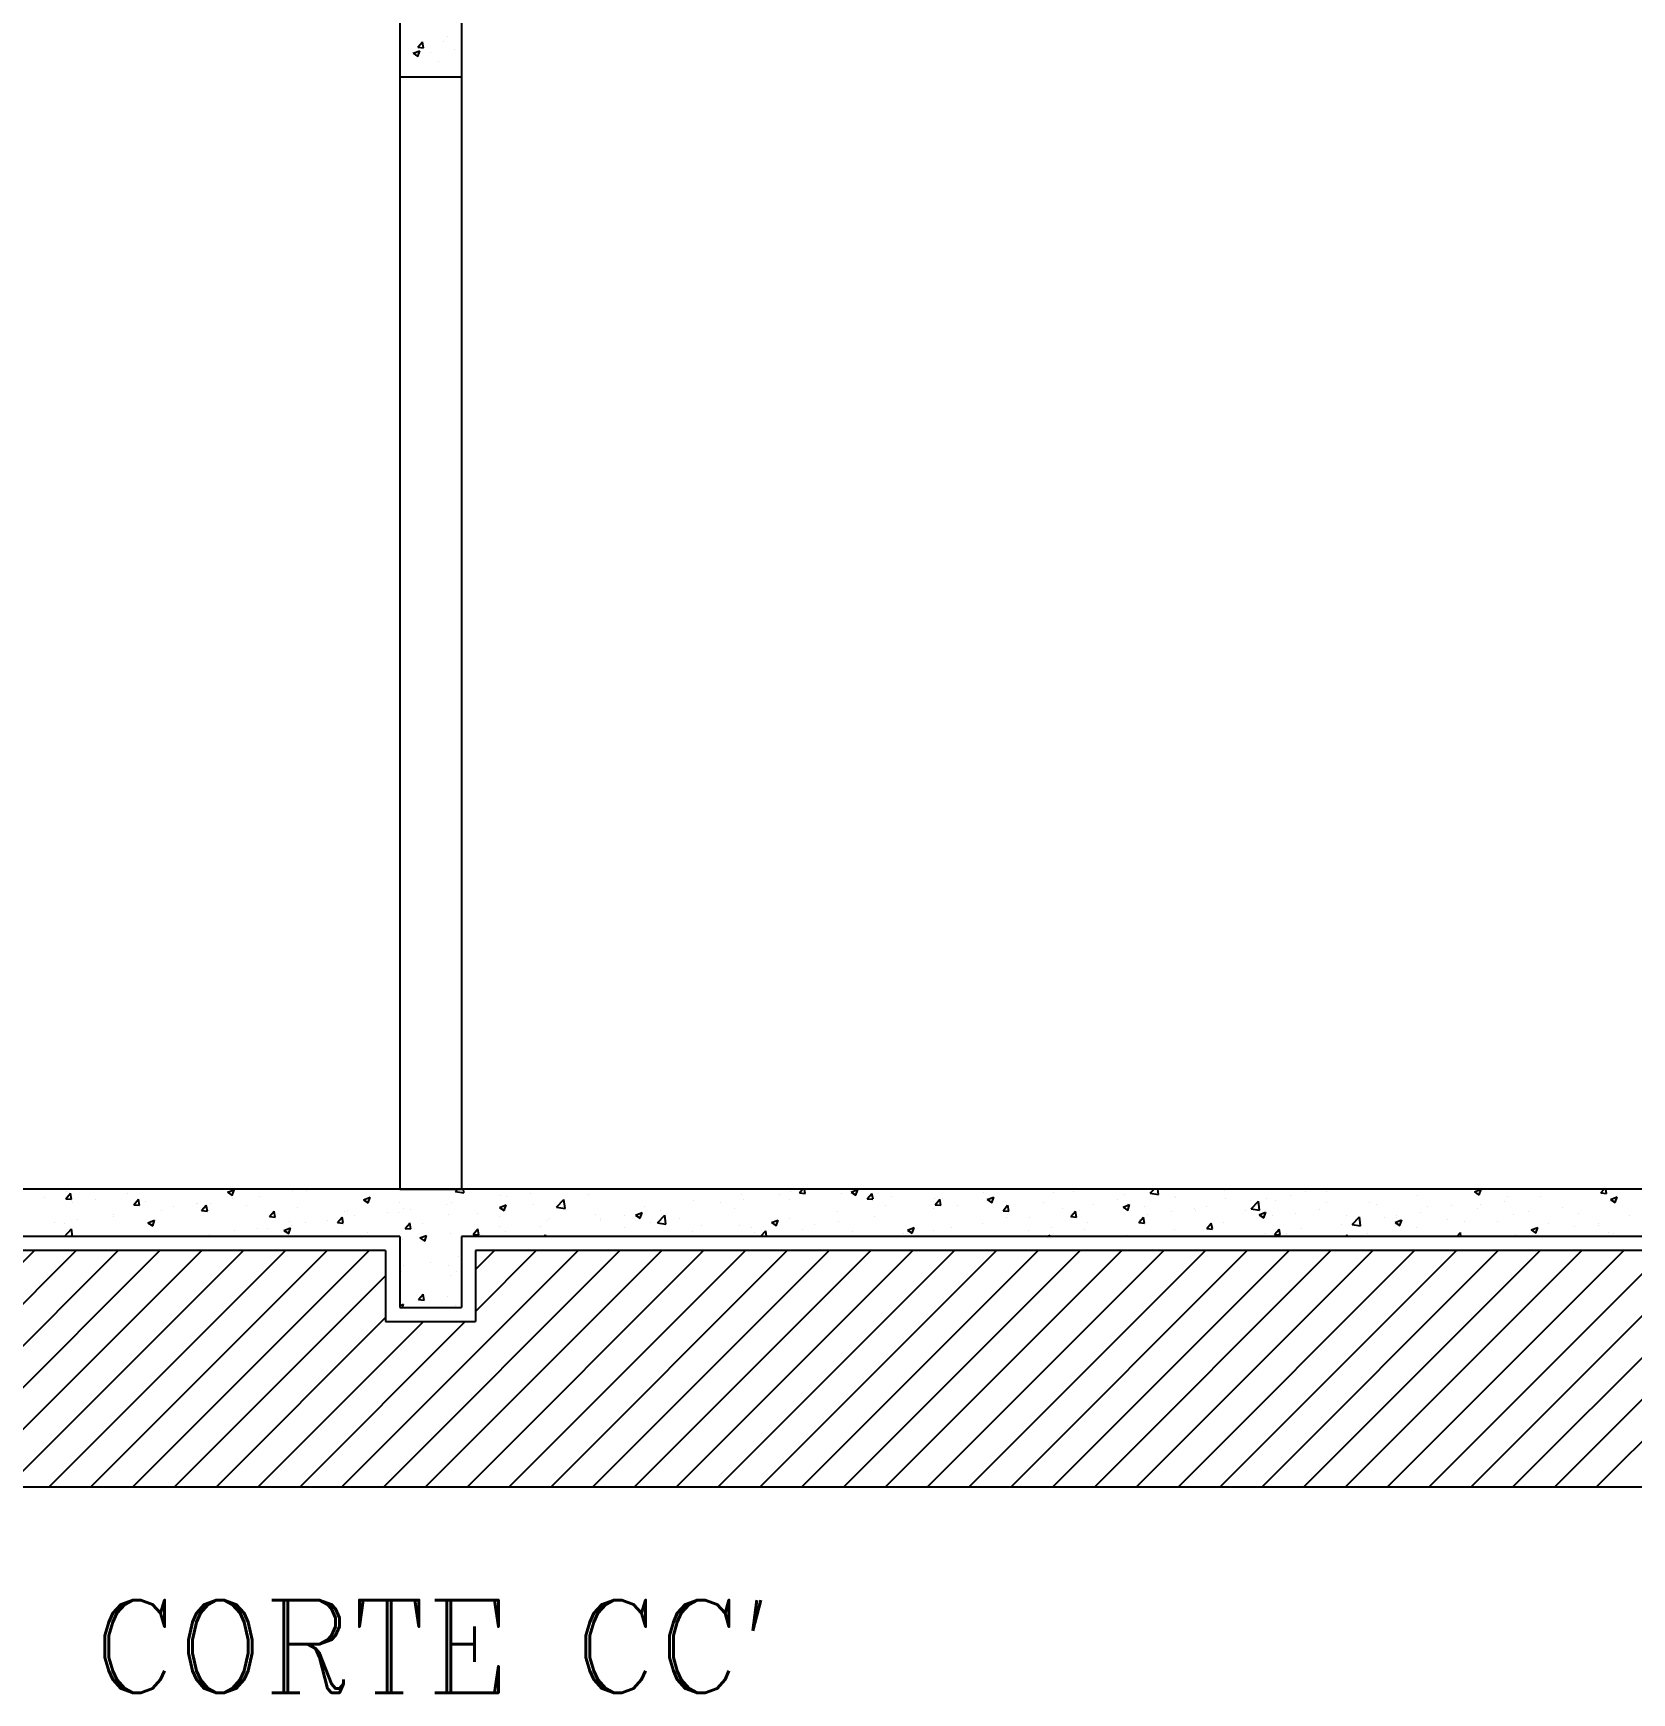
# Model space of a CAD drawing. Extents: x -79 to 141, y 7 to 81.
# Drawn here: x -46.678 to -43.3, y 41.22 to 44.728 of the extents above; entities that cross this region are included whole.
import ezdxf

# ---------------------------------------------------------------- set-up
doc = ezdxf.new("R2010")
doc.units = 0
doc.header["$LTSCALE"] = 10
doc.header["$MEASUREMENT"] = 0
doc.layers.get('0').update_dxf_attribs({"linetype": 'CONTINUOUS'})
for name, color, linetype in [('CONCRETO', 5, 'CONTINUOUS'), ('COTAS', 244, 'CONTINUOUS'), ('PAREDE', 7, 'CONTINUOUS'), ('PAREDECORTE', 3, 'CONTINUOUS'), ('TERRENOEMCORTE', 244, 'CONTINUOUS'), ('TEXTO', 1, 'CONTINUOUS')]:
    doc.layers.add(name, color=color, linetype=linetype)
doc.styles.add('ROMANC', font='ROMANC.SHX')

# ---------------------------------------------------------------- blocks, each defined once
blk = doc.blocks.new('*X94')
at = {"color": 0, "linetype": 'Continuous', "ltscale": 0.05}
for p, q in [((-25.0638, 35.6432), (-25.0541, 35.6547)), ((-25.0638, 35.6432), (-25.0518, 35.6421)), ((-25.0518, 35.6422), (-25.0541, 35.6547)), ((-25.0104, 35.6552), (-25.0104, 35.6552)), ((-25.0005, 35.6664), (-25.0005, 35.6664)), ((-24.9863, 35.6385), (-24.9863, 35.6385)), ((-25.075, 35.6328), (-25.075, 35.6328)), ((-25.0739, 35.6307), (-25.0599, 35.636)), ((-25.0739, 35.6307), (-25.0639, 35.624)), ((-25.0639, 35.624), (-25.0598, 35.6361)), ((-25.0363, 35.6319), (-25.0363, 35.6319)), ((-25.02, 35.6131), (-25.02, 35.6131))]:
    blk.add_line(p, q, dxfattribs=at)
blk = doc.blocks.new('*X147')
at = {"color": 0, "linetype": 'Continuous', "ltscale": 0.05}
for p, q in [((-47.1754, 41.6549), (-46.6754, 42.1549)), ((-47.087, 41.6549), (-46.587, 42.1549)), ((-46.9986, 41.6549), (-46.4986, 42.1549)), ((-46.9103, 41.6549), (-46.4103, 42.1549)), ((-46.8219, 41.6549), (-46.3219, 42.1549)), ((-46.7335, 41.6549), (-46.2335, 42.1549)), ((-46.6451, 41.6549), (-46.1451, 42.1549)), ((-46.5567, 41.6549), (-46.0567, 42.1549)), ((-46.4683, 41.6549), (-45.9683, 42.1549)), ((-46.0264, 41.6549), (-45.5264, 42.1549)), ((-45.938, 41.6549), (-45.438, 42.1549)), ((-45.8496, 41.6549), (-45.3496, 42.1549)), ((-45.7612, 41.6549), (-45.2612, 42.1549)), ((-45.7432, 42.0264), (-45.6148, 42.1549)), ((-45.7432, 42.1148), (-45.7031, 42.1549)), ((-45.6728, 41.6549), (-45.1728, 42.1549)), ((-45.5844, 41.6549), (-45.0844, 42.1549)), ((-45.496, 41.6549), (-44.996, 42.1549)), ((-45.4077, 41.6549), (-44.9077, 42.1549)), ((-45.3193, 41.6549), (-44.8193, 42.1549)), ((-45.2309, 41.6549), (-44.7309, 42.1549)), ((-45.1425, 41.6549), (-44.6425, 42.1549)), ((-45.0541, 41.6549), (-44.5541, 42.1549)), ((-44.9657, 41.6549), (-44.4657, 42.1549)), ((-44.8773, 41.6549), (-44.3773, 42.1549)), ((-44.7889, 41.6549), (-44.2889, 42.1549)), ((-44.7005, 41.6549), (-44.2005, 42.1549)), ((-44.6122, 41.6549), (-44.1122, 42.1549)), ((-44.5238, 41.6549), (-44.0238, 42.1549)), ((-44.4354, 41.6549), (-43.9354, 42.1549)), ((-44.347, 41.6549), (-43.847, 42.1549)), ((-44.2586, 41.6549), (-43.7586, 42.1549)), ((-44.1702, 41.6549), (-43.6702, 42.1549)), ((-44.0818, 41.6549), (-43.5818, 42.1549)), ((-43.9934, 41.6549), (-43.4934, 42.1549)), ((-43.9051, 41.6549), (-43.4051, 42.1549)), ((-43.8167, 41.6549), (-43.3167, 42.1549)), ((-43.7283, 41.6549), (-43.2283, 42.1549)), ((-43.6399, 41.6549), (-43.1399, 42.1549)), ((-46.3799, 41.6549), (-45.9332, 42.1016)), ((-43.5515, 41.6549), (-43.0932, 42.1132)), ((-43.4631, 41.6549), (-43.0932, 42.0248)), ((-46.2915, 41.6549), (-45.9332, 42.0132)), ((-46.2031, 41.6549), (-45.8531, 42.0049)), ((-46.1148, 41.6549), (-45.7648, 42.0049)), ((-43.3747, 41.6549), (-43.0247, 42.0049))]:
    blk.add_line(p, q, dxfattribs=at)
blk = doc.blocks.new('*X148')
at = {"color": 0, "linetype": 'Continuous', "ltscale": 0.05}
for p, q in [((-46.654, 42.2676), (-46.654, 42.2676)), ((-46.6089, 42.2645), (-46.5992, 42.276)), ((-46.6086, 42.2794), (-46.6086, 42.2794)), ((-46.5969, 42.2635), (-46.5992, 42.276)), ((-46.4778, 42.2761), (-46.4778, 42.2761)), ((-46.2674, 42.2782), (-46.2534, 42.2836)), ((-46.2674, 42.2782), (-46.2575, 42.2715)), ((-46.2574, 42.2715), (-46.2534, 42.2836)), ((-46.2008, 42.2688), (-46.2008, 42.2688)), ((-46.1297, 42.2811), (-46.1297, 42.2811)), ((-46.0998, 42.2816), (-46.0998, 42.2816)), ((-45.98, 42.2622), (-45.966, 42.2675)), ((-45.97, 42.2555), (-45.9659, 42.2676)), ((-45.7863, 42.2769), (-45.7863, 42.2769)), ((-45.7854, 42.2799), (-45.7806, 42.2849)), ((-45.7854, 42.2799), (-45.7676, 42.2771)), ((-45.7676, 42.2771), (-45.7685, 42.2849)), ((-45.6907, 42.2719), (-45.6907, 42.2719)), ((-45.6781, 42.2686), (-45.6781, 42.2686)), ((-45.628, 42.2752), (-45.628, 42.2752)), ((-45.5051, 42.273), (-45.5051, 42.273)), ((-45.1841, 42.2837), (-45.1841, 42.2837)), ((-45.1819, 42.2741), (-45.1819, 42.2741)), ((-45.1006, 42.2726), (-45.1006, 42.2726)), ((-45.0774, 42.2792), (-45.0774, 42.2792)), ((-45.0587, 42.2769), (-45.0519, 42.2849)), ((-45.0587, 42.2769), (-45.0467, 42.2758)), ((-45.0467, 42.2759), (-45.0483, 42.2849)), ((-44.9706, 42.2747), (-44.9706, 42.2747)), ((-44.9621, 42.2831), (-44.9621, 42.2831)), ((-44.9497, 42.2786), (-44.9357, 42.284)), ((-44.9497, 42.2786), (-44.9397, 42.2719)), ((-44.9397, 42.2719), (-44.9356, 42.284)), ((-44.9152, 42.2643), (-44.9056, 42.2758)), ((-44.9032, 42.2633), (-44.9055, 42.2758)), ((-44.8638, 42.2702), (-44.8638, 42.2702)), ((-44.6702, 42.2785), (-44.6702, 42.2785)), ((-44.6622, 42.2626), (-44.6482, 42.268)), ((-44.6523, 42.2559), (-44.6482, 42.268)), ((-44.5857, 42.2835), (-44.5857, 42.2835)), ((-44.5227, 42.2768), (-44.5227, 42.2768)), ((-44.4789, 42.279), (-44.4789, 42.279)), ((-44.4726, 42.2834), (-44.4726, 42.2834)), ((-44.3722, 42.2745), (-44.3722, 42.2745)), ((-44.3178, 42.2761), (-44.3093, 42.2849)), ((-44.3178, 42.2761), (-44.3, 42.2733)), ((-44.2999, 42.2733), (-44.3013, 42.2849)), ((-44.2706, 42.2839), (-44.2706, 42.2839)), ((-44.2654, 42.27), (-44.2654, 42.27)), ((-44.1601, 42.2816), (-44.1601, 42.2816)), ((-44.021, 42.2709), (-44.021, 42.2709)), ((-43.9894, 42.28), (-43.9894, 42.28)), ((-43.9452, 42.2808), (-43.9452, 42.2808)), ((-43.7523, 42.2709), (-43.7523, 42.2709)), ((-43.6512, 42.2837), (-43.6512, 42.2837)), ((-43.6319, 42.2791), (-43.6179, 42.2844)), ((-43.6319, 42.2791), (-43.622, 42.2723)), ((-43.6219, 42.2724), (-43.6179, 42.2845)), ((-43.5631, 42.2701), (-43.5631, 42.2701)), ((-43.4936, 42.2683), (-43.4936, 42.2683)), ((-43.365, 42.2767), (-43.3581, 42.2849)), ((-43.365, 42.2767), (-43.353, 42.2757)), ((-43.353, 42.2757), (-43.3547, 42.2849)), ((-43.3445, 42.263), (-43.3305, 42.2684)), ((-43.3345, 42.2564), (-43.3305, 42.2684)), ((-46.6089, 42.2645), (-46.5969, 42.2634)), ((-46.5945, 42.2561), (-46.5945, 42.2561)), ((-46.5473, 42.2631), (-46.5473, 42.2631)), ((-46.4654, 42.2519), (-46.4558, 42.2634)), ((-46.4654, 42.2519), (-46.4535, 42.2509)), ((-46.4534, 42.2509), (-46.4558, 42.2635)), ((-46.4405, 42.2585), (-46.4405, 42.2585)), ((-46.4074, 42.2397), (-46.4074, 42.2397)), ((-46.3818, 42.2479), (-46.3818, 42.2479)), ((-46.3337, 42.254), (-46.3337, 42.254)), ((-46.3318, 42.2545), (-46.3318, 42.2545)), ((-46.322, 42.2394), (-46.3123, 42.2509)), ((-46.322, 42.2394), (-46.31, 42.2383)), ((-46.31, 42.2384), (-46.3123, 42.2509)), ((-46.3035, 42.2547), (-46.3035, 42.2547)), ((-46.256, 42.2644), (-46.256, 42.2644)), ((-46.227, 42.2495), (-46.227, 42.2495)), ((-46.1785, 42.2268), (-46.1689, 42.2383)), ((-46.1665, 42.2258), (-46.1688, 42.2384)), ((-46.1202, 42.245), (-46.1202, 42.245)), ((-46.0195, 42.2368), (-46.0195, 42.2368)), ((-46.0134, 42.2405), (-46.0134, 42.2405)), ((-45.98, 42.2622), (-45.97, 42.2555)), ((-45.9302, 42.2354), (-45.9302, 42.2354)), ((-45.9067, 42.236), (-45.9067, 42.236)), ((-45.9029, 42.2569), (-45.9029, 42.2569)), ((-45.8956, 42.2441), (-45.8956, 42.2441)), ((-45.8801, 42.242), (-45.8801, 42.242)), ((-45.8044, 42.2519), (-45.8044, 42.2519)), ((-45.7946, 42.2569), (-45.7946, 42.2569)), ((-45.7383, 42.233), (-45.7383, 42.233)), ((-45.6926, 42.2461), (-45.6786, 42.2515)), ((-45.6926, 42.2461), (-45.6826, 42.2394)), ((-45.6826, 42.2395), (-45.6785, 42.2516)), ((-45.6217, 42.253), (-45.6217, 42.253)), ((-45.5719, 42.2468), (-45.5564, 42.263)), ((-45.5719, 42.2468), (-45.5541, 42.244)), ((-45.5541, 42.244), (-45.5563, 42.263)), ((-45.4051, 42.2301), (-45.3911, 42.2355)), ((-45.3952, 42.2235), (-45.3911, 42.2355)), ((-45.3856, 42.2472), (-45.3856, 42.2472)), ((-45.3528, 42.2394), (-45.3528, 42.2394)), ((-45.2829, 42.2613), (-45.2829, 42.2613)), ((-45.2264, 42.2561), (-45.2264, 42.2561)), ((-45.1954, 42.2431), (-45.1954, 42.2431)), ((-45.1764, 42.2627), (-45.1764, 42.2627)), ((-45.0788, 42.2631), (-45.0788, 42.2631)), ((-44.9777, 42.2366), (-44.9777, 42.2366)), ((-44.9152, 42.2643), (-44.9033, 42.2633)), ((-44.8767, 42.2494), (-44.8767, 42.2494)), ((-44.7748, 42.2436), (-44.7748, 42.2436)), ((-44.7728, 42.2644), (-44.7728, 42.2644)), ((-44.7718, 42.2518), (-44.7621, 42.2633)), ((-44.7718, 42.2518), (-44.7598, 42.2507)), ((-44.7598, 42.2508), (-44.7621, 42.2633)), ((-44.7571, 42.2657), (-44.7571, 42.2657)), ((-44.7247, 42.2502), (-44.7247, 42.2502)), ((-44.6622, 42.2626), (-44.6523, 42.2559)), ((-44.6503, 42.2612), (-44.6503, 42.2612)), ((-44.649, 42.2601), (-44.649, 42.2601)), ((-44.6283, 42.2392), (-44.6187, 42.2507)), ((-44.6283, 42.2392), (-44.6163, 42.2382)), ((-44.6163, 42.2382), (-44.6186, 42.2507)), ((-44.5435, 42.2567), (-44.5435, 42.2567)), ((-44.5038, 42.2439), (-44.5038, 42.2439)), ((-44.4848, 42.2267), (-44.4752, 42.2382)), ((-44.4729, 42.2257), (-44.4752, 42.2382)), ((-44.4677, 42.2397), (-44.4677, 42.2397)), ((-44.4368, 42.2521), (-44.4368, 42.2521)), ((-44.3872, 42.2639), (-44.3872, 42.2639)), ((-44.3748, 42.2466), (-44.3608, 42.252)), ((-44.3748, 42.2466), (-44.3649, 42.2399)), ((-44.365, 42.2538), (-44.365, 42.2538)), ((-44.3648, 42.2399), (-44.3608, 42.252)), ((-44.33, 42.2476), (-44.33, 42.2476)), ((-44.2731, 42.2377), (-44.2731, 42.2377)), ((-44.264, 42.2666), (-44.264, 42.2666)), ((-44.2232, 42.2431), (-44.2232, 42.2431)), ((-44.2226, 42.24), (-44.2226, 42.24)), ((-44.1974, 42.2476), (-44.1974, 42.2476)), ((-44.1586, 42.2655), (-44.1586, 42.2655)), ((-44.1165, 42.2386), (-44.1165, 42.2386)), ((-44.106, 42.26), (-44.106, 42.26)), ((-44.1043, 42.243), (-44.0887, 42.2592)), ((-44.1043, 42.243), (-44.0865, 42.2402)), ((-44.0865, 42.2402), (-44.0887, 42.2592)), ((-44.0874, 42.2306), (-44.0734, 42.2359)), ((-44.0774, 42.2239), (-44.0733, 42.236)), ((-44.071, 42.2643), (-44.071, 42.2643)), ((-44.0519, 42.261), (-44.0519, 42.261)), ((-44.0097, 42.2341), (-44.0097, 42.2341)), ((-43.9588, 42.2419), (-43.9588, 42.2419)), ((-43.9451, 42.2565), (-43.9451, 42.2565)), ((-43.8549, 42.2569), (-43.8549, 42.2569)), ((-43.8384, 42.2519), (-43.8384, 42.2519)), ((-43.7457, 42.2351), (-43.7457, 42.2351)), ((-43.7316, 42.2474), (-43.7316, 42.2474)), ((-43.6797, 42.2501), (-43.6797, 42.2501)), ((-43.6248, 42.2429), (-43.6248, 42.2429)), ((-43.6194, 42.2518), (-43.6194, 42.2518)), ((-43.5693, 42.2584), (-43.5693, 42.2584)), ((-43.5181, 42.2384), (-43.5181, 42.2384)), ((-43.4471, 42.2462), (-43.4471, 42.2462)), ((-43.4113, 42.2339), (-43.4113, 42.2339)), ((-43.3461, 42.259), (-43.3461, 42.259)), ((-43.3445, 42.263), (-43.3345, 42.2563)), ((-46.634, 42.2147), (-46.634, 42.2147)), ((-46.6122, 42.1849), (-46.5971, 42.2006)), ((-46.6111, 42.2128), (-46.6111, 42.2128)), ((-46.5952, 42.1849), (-46.597, 42.2006)), ((-46.5839, 42.2213), (-46.5839, 42.2213)), ((-46.5084, 42.2269), (-46.5084, 42.2269)), ((-46.5081, 42.2312), (-46.5081, 42.2312)), ((-46.4355, 42.2137), (-46.4215, 42.2191)), ((-46.4355, 42.2137), (-46.4255, 42.207)), ((-46.4255, 42.207), (-46.4214, 42.2191)), ((-46.2032, 42.2022), (-46.2032, 42.2022)), ((-46.1823, 42.2022), (-46.1823, 42.2022)), ((-46.1785, 42.2268), (-46.1666, 42.2258)), ((-46.148, 42.1977), (-46.134, 42.203)), ((-46.148, 42.1977), (-46.1381, 42.1909)), ((-46.138, 42.191), (-46.134, 42.2031)), ((-46.1362, 42.2168), (-46.1362, 42.2168)), ((-46.1323, 42.2088), (-46.1323, 42.2088)), ((-46.1022, 42.215), (-46.1022, 42.215)), ((-46.0565, 42.2187), (-46.0565, 42.2187)), ((-46.0351, 42.2143), (-46.0254, 42.2258)), ((-46.0351, 42.2143), (-46.0231, 42.2132)), ((-46.0231, 42.2133), (-46.0254, 42.2258)), ((-45.9983, 42.23), (-45.9983, 42.23)), ((-45.8916, 42.2017), (-45.882, 42.2132)), ((-45.8916, 42.2017), (-45.8797, 42.2007)), ((-45.8796, 42.2007), (-45.8819, 42.2133)), ((-45.855, 42.2129), (-45.855, 42.2129)), ((-45.7999, 42.2315), (-45.7999, 42.2315)), ((-45.7482, 42.1892), (-45.7385, 42.2007)), ((-45.7362, 42.1882), (-45.7385, 42.2007)), ((-45.6932, 42.2053), (-45.6932, 42.2053)), ((-45.6931, 42.227), (-45.6931, 42.227)), ((-45.6049, 42.2062), (-45.6049, 42.2062)), ((-45.5905, 42.2194), (-45.5905, 42.2194)), ((-45.5864, 42.2225), (-45.5864, 42.2225)), ((-45.4895, 42.2322), (-45.4895, 42.2322)), ((-45.4796, 42.2179), (-45.4796, 42.2179)), ((-45.4786, 42.2229), (-45.4786, 42.2229)), ((-45.4287, 42.203), (-45.4287, 42.203)), ((-45.4285, 42.2295), (-45.4285, 42.2295)), ((-45.4051, 42.2301), (-45.3952, 42.2234)), ((-45.3728, 42.2134), (-45.3728, 42.2134)), ((-45.3585, 42.2137), (-45.3429, 42.2299)), ((-45.3585, 42.2137), (-45.3407, 42.2109)), ((-45.3407, 42.2109), (-45.3429, 42.2299)), ((-45.312, 42.223), (-45.312, 42.223)), ((-45.2661, 42.2089), (-45.2661, 42.2089)), ((-45.1843, 42.2075), (-45.1843, 42.2075)), ((-45.1593, 42.2044), (-45.1593, 42.2044)), ((-45.1177, 42.2141), (-45.1037, 42.2195)), ((-45.1177, 42.2141), (-45.1078, 42.2074)), ((-45.1077, 42.2074), (-45.1037, 42.2195)), ((-45.0804, 42.2225), (-45.0804, 42.2225)), ((-45.0526, 42.1999), (-45.0526, 42.1999)), ((-45.0269, 42.2104), (-45.0269, 42.2104)), ((-44.9769, 42.217), (-44.9769, 42.217)), ((-44.9011, 42.2269), (-44.9011, 42.2269)), ((-44.8303, 42.1981), (-44.8163, 42.2035)), ((-44.8303, 42.1981), (-44.8203, 42.1914)), ((-44.8203, 42.1914), (-44.8162, 42.2035)), ((-44.7753, 42.1978), (-44.7753, 42.1978)), ((-44.7371, 42.2038), (-44.7371, 42.2038)), ((-44.6726, 42.2119), (-44.6726, 42.2119)), ((-44.6205, 42.2238), (-44.6205, 42.2238)), ((-44.5753, 42.1979), (-44.5753, 42.1979)), ((-44.5716, 42.2247), (-44.5716, 42.2247)), ((-44.5252, 42.2045), (-44.5252, 42.2045)), ((-44.4848, 42.2267), (-44.4729, 42.2256)), ((-44.4559, 42.1999), (-44.4559, 42.1999)), ((-44.4495, 42.2144), (-44.4495, 42.2144)), ((-44.3414, 42.2141), (-44.3318, 42.2256)), ((-44.3414, 42.2141), (-44.3294, 42.2131)), ((-44.3393, 42.22), (-44.3393, 42.22)), ((-44.3294, 42.2131), (-44.3317, 42.2256)), ((-44.3232, 42.2311), (-44.3232, 42.2311)), ((-44.2664, 42.2), (-44.2664, 42.2)), ((-44.1979, 42.2016), (-44.1883, 42.2131)), ((-44.1979, 42.2016), (-44.186, 42.2005)), ((-44.186, 42.2006), (-44.1883, 42.2131)), ((-44.1625, 42.215), (-44.1625, 42.215)), ((-44.0874, 42.2306), (-44.0774, 42.2239)), ((-44.0598, 42.2291), (-44.0598, 42.2291)), ((-44.0545, 42.189), (-44.0449, 42.2005)), ((-44.0425, 42.188), (-44.0448, 42.2005)), ((-43.9978, 42.202), (-43.9978, 42.202)), ((-43.913, 42.21), (-43.913, 42.21)), ((-43.903, 42.2296), (-43.903, 42.2296)), ((-43.8909, 42.2099), (-43.8753, 42.2261)), ((-43.8909, 42.2099), (-43.8731, 42.2071)), ((-43.873, 42.2071), (-43.8753, 42.2261)), ((-43.8715, 42.2186), (-43.8715, 42.2186)), ((-43.8215, 42.2252), (-43.8215, 42.2252)), ((-43.8, 42.2145), (-43.786, 42.2199)), ((-43.8, 42.2145), (-43.79, 42.2078)), ((-43.7964, 42.2301), (-43.7964, 42.2301)), ((-43.7962, 42.2251), (-43.7962, 42.2251)), ((-43.79, 42.2079), (-43.7859, 42.22)), ((-43.7547, 42.2044), (-43.7547, 42.2044)), ((-43.6894, 42.2206), (-43.6894, 42.2206)), ((-43.6537, 42.2172), (-43.6537, 42.2172)), ((-43.5827, 42.2161), (-43.5827, 42.2161)), ((-43.5498, 42.2322), (-43.5498, 42.2322)), ((-43.5125, 42.1985), (-43.4985, 42.2039)), ((-43.5125, 42.1985), (-43.5026, 42.1918)), ((-43.5026, 42.1919), (-43.4985, 42.2039)), ((-43.4759, 42.2115), (-43.4759, 42.2115)), ((-43.4199, 42.2061), (-43.4199, 42.2061)), ((-43.3698, 42.2127), (-43.3698, 42.2127)), ((-43.3691, 42.207), (-43.3691, 42.207)), ((-43.3045, 42.2294), (-43.3045, 42.2294)), ((-46.3086, 42.1856), (-46.3086, 42.1856)), ((-46.3059, 42.1881), (-46.3059, 42.1881)), ((-46.2528, 42.1968), (-46.2528, 42.1968)), ((-45.9716, 42.1929), (-45.9716, 42.1929)), ((-45.8981, 42.1775), (-45.8981, 42.1775)), ((-45.8606, 42.1816), (-45.8466, 42.187)), ((-45.8606, 42.1816), (-45.8507, 42.1749)), ((-45.857, 42.1731), (-45.857, 42.1731)), ((-45.8506, 42.175), (-45.8466, 42.1871)), ((-45.797, 42.1903), (-45.797, 42.1903)), ((-45.7482, 42.1892), (-45.7362, 42.1881)), ((-45.7307, 42.1897), (-45.7307, 42.1897)), ((-45.6806, 42.1963), (-45.6806, 42.1963)), ((-45.5978, 42.1849), (-45.5951, 42.1881)), ((-45.5944, 42.1849), (-45.595, 42.1882)), ((-45.2853, 42.1947), (-45.2853, 42.1947)), ((-45.1532, 42.1938), (-45.1532, 42.1938)), ((-45.1409, 42.1849), (-45.1295, 42.1968)), ((-45.128, 42.1849), (-45.1294, 42.1968)), ((-44.9458, 42.1954), (-44.9458, 42.1954)), ((-44.839, 42.1909), (-44.839, 42.1909)), ((-44.7323, 42.1864), (-44.7323, 42.1864)), ((-44.5356, 42.1849), (-44.5289, 42.1875)), ((-44.5297, 42.1849), (-44.5288, 42.1875)), ((-44.3674, 42.1872), (-44.3674, 42.1872)), ((-44.1237, 42.1854), (-44.1237, 42.1854)), ((-44.0736, 42.192), (-44.0736, 42.192)), ((-44.0545, 42.189), (-44.0425, 42.188)), ((-44.0296, 42.19), (-44.0296, 42.19)), ((-43.904, 42.1849), (-43.9014, 42.188)), ((-43.9008, 42.1849), (-43.9014, 42.188)), ((-43.8574, 42.1903), (-43.8574, 42.1903)), ((-43.6696, 42.1849), (-43.6618, 42.193)), ((-43.6609, 42.1849), (-43.6618, 42.193)), ((-43.5462, 42.1895), (-43.5462, 42.1895)), ((-43.3485, 42.1925), (-43.3485, 42.1925)), ((-43.3381, 42.1908), (-43.3381, 42.1908)), ((-45.8389, 42.1293), (-45.8389, 42.1293)), ((-45.7786, 42.143), (-45.7786, 42.143)), ((-45.9005, 42.1109), (-45.9005, 42.1109)), ((-45.8952, 42.1229), (-45.8952, 42.1229)), ((-45.7995, 42.1237), (-45.7995, 42.1237)), ((-45.7967, 42.1024), (-45.7967, 42.1024)), ((-45.7833, 42.1108), (-45.7833, 42.1108)), ((-45.8639, 42.0513), (-45.8542, 42.0628)), ((-45.8519, 42.0503), (-45.8542, 42.0628)), ((-45.8019, 42.0572), (-45.8019, 42.0572)), ((-45.9032, 42.0389), (-45.8953, 42.042)), ((-45.9029, 42.0444), (-45.9029, 42.0444)), ((-45.8976, 42.0349), (-45.8952, 42.042)), ((-45.8639, 42.0513), (-45.8519, 42.0502)), ((-45.7859, 42.0385), (-45.7859, 42.0385))]:
    blk.add_line(p, q, dxfattribs=at)

msp = doc.modelspace()

# ---------------------------------------------------------------- linework, layer by layer
at = {"layer": 'CONCRETO', "color": 5, "linetype": 'Continuous', "ltscale": 0.3}
for p, q in [((-45.90319, 44.78487), (-45.90319, 44.63487)), ((-45.77319, 44.78487), (-45.77319, 44.63487)), ((-42.93319, 42.28487), (-48.93319, 42.28487)), ((-45.90319, 42.18487), (-48.80319, 42.18487)), ((-45.90319, 42.18487), (-45.90319, 42.03487)), ((-43.06319, 42.18487), (-45.77319, 42.18487)), ((-45.77319, 42.18487), (-45.77319, 42.03487)), ((-45.90319, 42.03487), (-45.77319, 42.03487))]:
    msp.add_line(p, q, dxfattribs=at)
at = {"layer": 'CONCRETO', "color": 3, "linetype": 'Continuous', "ltscale": 0.3}
msp.add_line((-45.77319, 44.63487), (-45.90319, 44.63487), dxfattribs=at)
at = {"layer": 'PAREDE', "color": 3, "linetype": 'Continuous', "ltscale": 0.05}
msp.add_line((-45.90319, 42.28487), (-45.77319, 42.28487), dxfattribs=at)
at = {"layer": 'PAREDECORTE', "color": 3, "linetype": 'Continuous', "ltscale": 0.3}
for p, q in [((-45.90319, 44.63487), (-45.90319, 42.28487)), ((-45.77319, 44.63487), (-45.77319, 42.28487))]:
    msp.add_line(p, q, dxfattribs=at)
at = {"layer": 'TERRENOEMCORTE', "color": 244, "linetype": 'Continuous', "ltscale": 0.3}
for p, q in [((-45.93319, 42.15487), (-48.77319, 42.15487)), ((-45.93319, 42.15487), (-45.93319, 42.00487)), ((-43.09319, 42.15487), (-45.74319, 42.15487)), ((-45.74319, 42.15487), (-45.74319, 42.00487)), ((-45.93319, 42.00487), (-45.74319, 42.00487)), ((-42.40319, 41.65487), (-49.46319, 41.65487))]:
    msp.add_line(p, q, dxfattribs=at)

# ---------------------------------------------------------------- block references
at = {"layer": 'COTAS', "color": 30, "linetype": 'Continuous', "ltscale": 0.05}
for name, p in [('*X94', (-20.80103, 9.05489)), ('*X148', (0, 0))]:
    msp.add_blockref(name, p, dxfattribs=at)
at = {"layer": 'COTAS', "linetype": 'Continuous', "ltscale": 0.05}
msp.add_blockref('*X147', (0, 0), dxfattribs=at)

# ---------------------------------------------------------------- texts
at = {"layer": 'TEXTO', "color": 5, "ltscale": 0.3, "style": 'ROMANC'}
msp.add_text("CORTE CC'", height=0.196, dxfattribs=at).set_placement((-46.55157, 41.22026))

doc.saveas('drawing.dxf')
